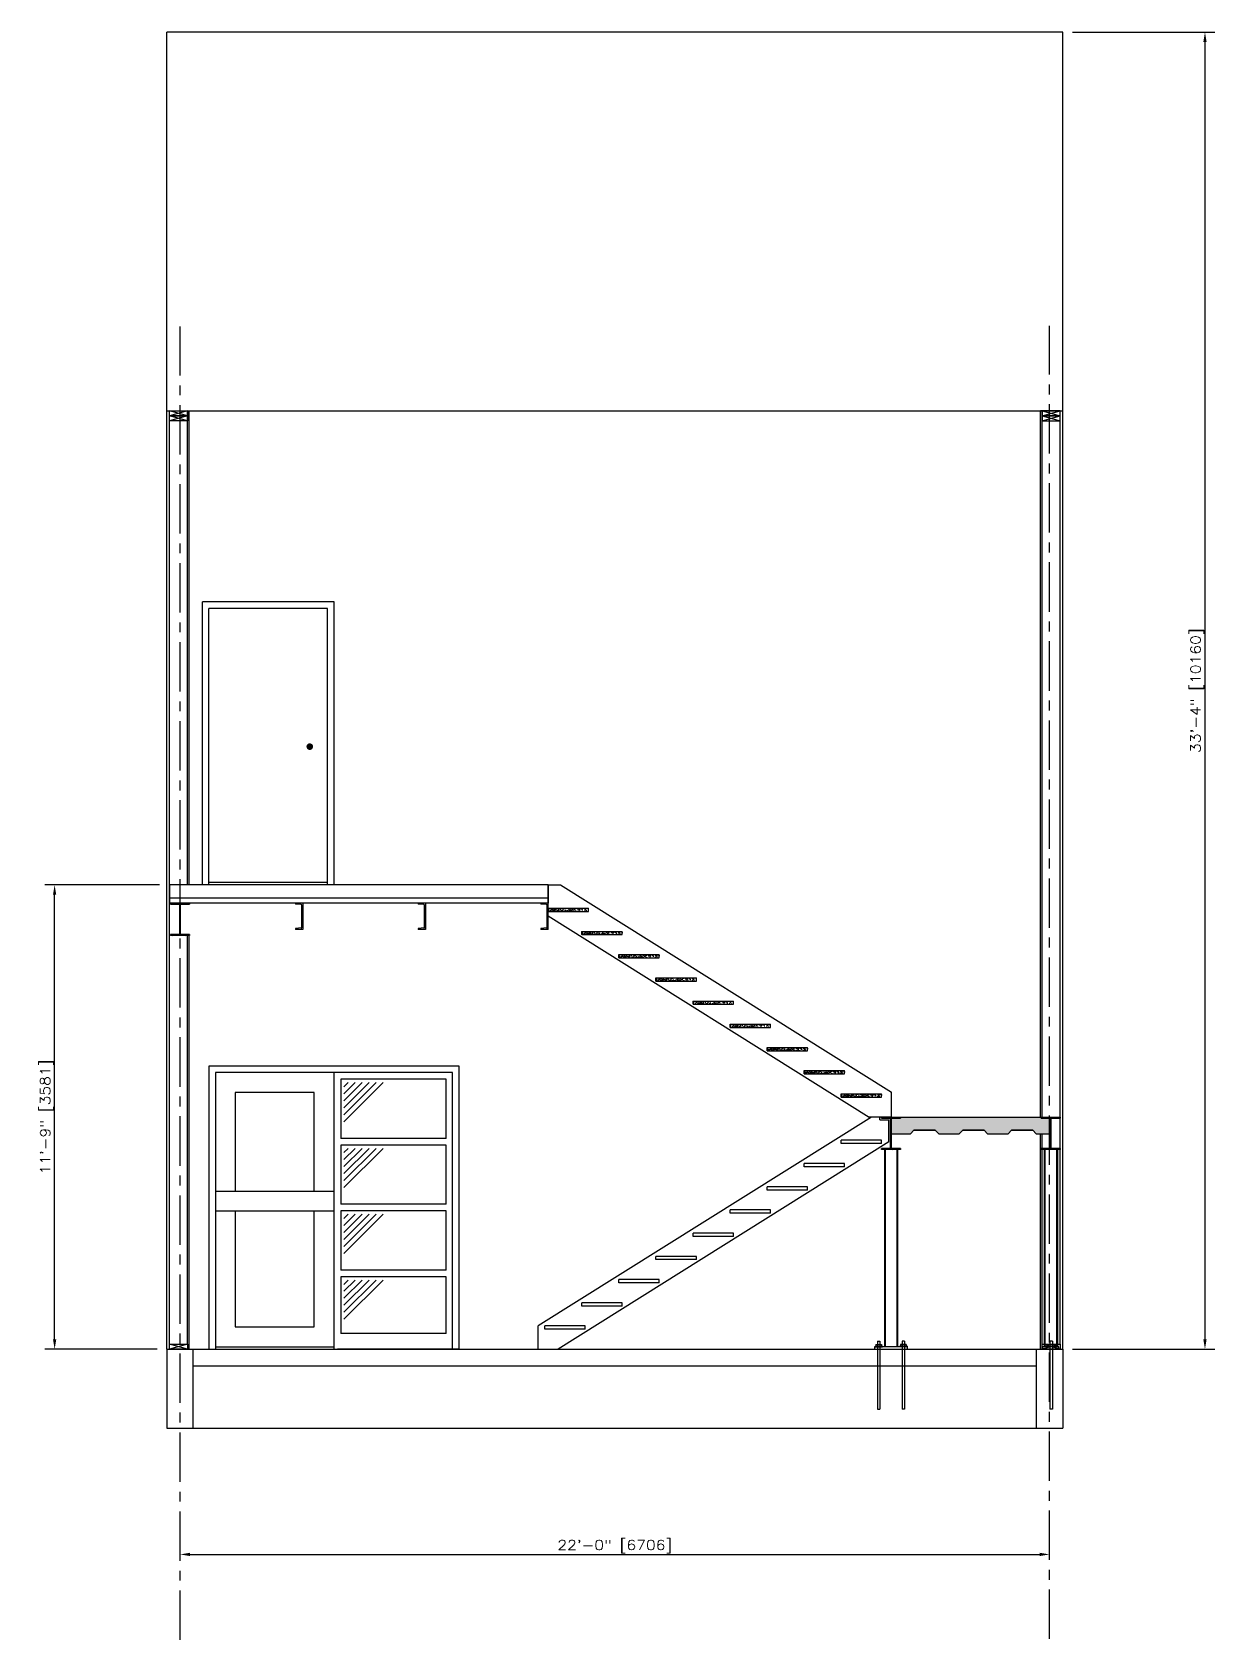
# Model space of a CAD drawing. Header units: inches. Extents: x -44 to 9761, y -1166 to 3580.
# Drawn here: x 8837.9 to 9197, y 2233 to 2721.3 of the extents above; entities that cross this region are included whole.
import ezdxf

# ---------------------------------------------------------------- set-up
doc = ezdxf.new("R2010")
doc.units = ezdxf.units.IN
doc.header["$MEASUREMENT"] = 0
doc.linetypes.add('CENTER', pattern=[2, 1.25, -0.25, 0.25, -0.25])
doc.layers.get('DEFPOINTS').update_dxf_attribs({"linetype": 'CONTINUOUS'})
for name, color, linetype in [('Arch_Detail_Door', 140, 'CONTINUOUS'), ('C-241-1', 241, 'CONTINUOUS'), ('LAYER11A', 11, 'CONTINUOUS'), ('LAYER131A', 131, 'CONTINUOUS'), ('LAYER251A', 251, 'CONTINUOUS'), ('LAYER7C', 7, 'CENTER'), ('Struc_Plan_WCol', 30, 'CONTINUOUS'), ('Struc_Section_BP', 135, 'CONTINUOUS'), ('Struc_Section_Conc', 71, 'CONTINUOUS'), ('Struc_Section_Dim', 5, 'CONTINUOUS'), ('Struc_Section_Steel', 11, 'CONTINUOUS')]:
    doc.layers.add(name, color=color, linetype=linetype)
doc.styles.add('ROMANS-115', font='romans.shx', dxfattribs={"width": 1.15})
doc.dimstyles.new('48-ROMANS-115', dxfattribs={"dimtxt": 3, "dimasz": 3, "dimexe": 3, "dimexo": 3, "dimgap": 0.0625, "dimtad": 1, "dimdec": 4, "dimzin": 1, "dimdsep": 46, "dimlunit": 4, "dimtxsty": 'ROMANS-115', "dimcen": 0.0625, "dimclrd": 256, "dimclre": 256, "dimclrt": 256, "dimadec": 0, "dimazin": 0, "dimtfac": 1, "dimtdec": 4, "dimtofl": 0, "dimtmove": 0, "dimatfit": 0, "dimfxl": 1, "dimfrac": 2, "dimtolj": 1, "dimtzin": 0, "dimarcsym": 0})

# ---------------------------------------------------------------- blocks, each defined once
blk = doc.blocks.new('*D56')
at = {"layer": 'DEFPOINTS', "color": 0, "transparency": 16777216}
for p in [(8882.82, 2258.2), (9146.82, 2258.93), (9146.82, 2258.2)]:
    blk.add_point(p, dxfattribs=at)
at = {"layer": 'Struc_Section_Dim', "lineweight": -2, "transparency": 16777216}
blk.add_line((8885.82, 2258.93), (9143.82, 2258.93), dxfattribs=at)
at = {"layer": 'Struc_Section_Dim', "transparency": 16777216}
for points in [[(8885.82, 2259.43), (8885.82, 2258.43), (8882.82, 2258.93)], [(9143.82, 2259.43), (9143.82, 2258.43), (9146.82, 2258.93)]]:
    blk.add_solid(points, dxfattribs=at)
at = {"layer": 'Struc_Section_Dim', "transparency": 16777216, "insert": (9014.82, 2261.27), "char_height": 3, "attachment_point": 5, "style": 'ROMANS-115'}
blk.add_mtext('\\A1;22\'-0" [6706]', dxfattribs=at)
blk = doc.blocks.new('*D57')
at = {"layer": 'DEFPOINTS', "color": 0, "transparency": 16777216}
for p in [(8844.71, 2462.25), (8879.57, 2462.25), (8878.82, 2321.25)]:
    blk.add_point(p, dxfattribs=at)
at = {"layer": 'Struc_Section_Dim', "lineweight": -2, "transparency": 16777216}
for p, q in [((8876.57, 2462.25), (8841.71, 2462.25)), ((8844.71, 2324.25), (8844.71, 2459.25)), ((8875.82, 2321.25), (8841.71, 2321.25))]:
    blk.add_line(p, q, dxfattribs=at)
at = {"layer": 'Struc_Section_Dim', "transparency": 16777216}
for points in [[(8844.21, 2459.25), (8845.21, 2459.25), (8844.71, 2462.25)], [(8844.21, 2324.25), (8845.21, 2324.25), (8844.71, 2321.25)]]:
    blk.add_solid(points, dxfattribs=at)
at = {"layer": 'Struc_Section_Dim', "transparency": 16777216, "insert": (8842.36, 2391.75), "char_height": 3, "attachment_point": 5, "rotation": 90, "style": 'ROMANS-115'}
blk.add_mtext('\\A1;11\'-9" [3581]', dxfattribs=at)
blk = doc.blocks.new('*D58')
at = {"layer": 'DEFPOINTS', "color": 0, "transparency": 16777216}
for p in [(9150.82, 2721.25), (9150.82, 2321.25), (9194.02, 2321.25)]:
    blk.add_point(p, dxfattribs=at)
at = {"layer": 'Struc_Section_Dim', "lineweight": -2, "transparency": 16777216}
for p, q in [((9153.82, 2721.25), (9197.02, 2721.25)), ((9194.02, 2718.25), (9194.02, 2324.25)), ((9153.82, 2321.25), (9197.02, 2321.25))]:
    blk.add_line(p, q, dxfattribs=at)
at = {"layer": 'Struc_Section_Dim', "transparency": 16777216}
for points in [[(9193.52, 2718.25), (9194.52, 2718.25), (9194.02, 2721.25)], [(9193.52, 2324.25), (9194.52, 2324.25), (9194.02, 2321.25)]]:
    blk.add_solid(points, dxfattribs=at)
at = {"layer": 'Struc_Section_Dim', "transparency": 16777216, "insert": (9191.67, 2521.25), "char_height": 3, "attachment_point": 5, "rotation": 90, "style": 'ROMANS-115'}
blk.add_mtext('\\A1;33\'-4" [10160]', dxfattribs=at)

msp = doc.modelspace()

# ---------------------------------------------------------------- hatches: boundary and pattern name
at = {"layer": 'LAYER131A', "ltscale": 2}
h = msp.add_hatch(dxfattribs=at)
h.set_pattern_fill('AR-CONC', color=256, scale=0.2, style=0)
h.set_pattern_definition([(50, (8619.6062, 2461.1554), (1.4345204, -0.1255043), [0.15, -1.65]), (355, (8619.6062, 2461.1554), (-0.2775027, 1.504384), [0.12, -1.32]), (100.4514, (8619.7257, 2461.145), (1.157019, 1.378879), [0.1274804, -1.402284]), (46.1842, (8619.6062, 2461.5554), (2.134482, -0.331038), [0.225, -2.475]), (96.6356, (8619.784, 2461.5279), (1.869325, 1.948236), [0.19122, -2.103426]), (351.1842, (8619.6062, 2461.5554), (1.869324, 1.948237), [0.18, -1.98]), (21, (8619.8062, 2461.4554), (1.193814, -0.8052378), [0.15, -1.65]), (326, (8619.8062, 2461.4554), (0.4866307, 1.4503), [0.12, -1.32]), (71.4514, (8619.9057, 2461.3883), (1.6804453, 0.645061), [0.1274804, -1.402284]), (37.5, (8619.6062, 2461.15544), (0.0243197, 0.6657877), [0, -1.304, 0, -1.34, 0, -1.325]), (7.5, (8619.6062, 2461.15544), (0.5261391, 0.7888234), [0, -0.764, 0, -1.274, 0, -0.505]), (327.5, (8619.1602, 2461.15544), (1.0676449, -0.04510974), [0, -0.5, 0, -1.56, 0, -2.07]), (317.5, (8618.9602, 2461.1554), (1.1663723, 0.20021), [0, -0.65, 0, -1.036, 0, -1.47])])
h.paths.add_polyline_path([(9006.82227, 2455.20109), (8994.57227, 2455.20109), (8994.57227, 2454.20109), (9006.82227, 2454.20109)])
h = msp.add_hatch(dxfattribs=at)
h.set_pattern_fill('AR-CONC', color=256, scale=0.2, style=0)
h.set_pattern_definition([(50, (8629.8562, 2454.1054), (1.4345204, -0.1255043), [0.15, -1.65]), (355, (8629.8562, 2454.1054), (-0.2775027, 1.504384), [0.12, -1.32]), (100.4514, (8629.9757, 2454.095), (1.157019, 1.378879), [0.1274804, -1.402284]), (46.1842, (8629.8562, 2454.5054), (2.134482, -0.331038), [0.225, -2.475]), (96.6356, (8630.034, 2454.4779), (1.869325, 1.948236), [0.19122, -2.103426]), (351.1842, (8629.8562, 2454.5054), (1.869324, 1.948237), [0.18, -1.98]), (21, (8630.0562, 2454.4054), (1.193814, -0.8052378), [0.15, -1.65]), (326, (8630.0562, 2454.4054), (0.4866307, 1.4503), [0.12, -1.32]), (71.4514, (8630.1557, 2454.3383), (1.6804453, 0.645061), [0.1274804, -1.402284]), (37.5, (8629.8562, 2454.10544), (0.0243197, 0.6657877), [0, -1.304, 0, -1.34, 0, -1.325]), (7.5, (8629.8562, 2454.10544), (0.5261391, 0.7888234), [0, -0.764, 0, -1.274, 0, -0.505]), (327.5, (8629.4102, 2454.10544), (1.0676449, -0.04510974), [0, -0.5, 0, -1.56, 0, -2.07]), (317.5, (8629.2102, 2454.1054), (1.1663723, 0.20021), [0, -0.65, 0, -1.036, 0, -1.47])])
h.paths.add_polyline_path([(9017.07227, 2448.15109), (9004.82227, 2448.15109), (9004.82227, 2447.15109), (9017.07227, 2447.15109)])
h = msp.add_hatch(dxfattribs=at)
h.set_pattern_fill('AR-CONC', color=256, scale=0.2, style=0)
h.set_pattern_definition([(50, (8641.1062, 2447.0554), (1.4345204, -0.1255043), [0.15, -1.65]), (355, (8641.1062, 2447.0554), (-0.2775027, 1.504384), [0.12, -1.32]), (100.4514, (8641.2257, 2447.045), (1.157019, 1.378879), [0.1274804, -1.402284]), (46.1842, (8641.1062, 2447.4554), (2.134482, -0.331038), [0.225, -2.475]), (96.6356, (8641.284, 2447.4279), (1.869325, 1.948236), [0.19122, -2.103426]), (351.1842, (8641.1062, 2447.4554), (1.869324, 1.948237), [0.18, -1.98]), (21, (8641.3062, 2447.3554), (1.193814, -0.8052378), [0.15, -1.65]), (326, (8641.3062, 2447.3554), (0.4866307, 1.4503), [0.12, -1.32]), (71.4514, (8641.4057, 2447.2883), (1.6804453, 0.645061), [0.1274804, -1.402284]), (37.5, (8641.1062, 2447.05544), (0.0243197, 0.6657877), [0, -1.304, 0, -1.34, 0, -1.325]), (7.5, (8641.1062, 2447.05544), (0.5261391, 0.7888234), [0, -0.764, 0, -1.274, 0, -0.505]), (327.5, (8640.6602, 2447.05544), (1.0676449, -0.04510974), [0, -0.5, 0, -1.56, 0, -2.07]), (317.5, (8640.4602, 2447.0554), (1.1663723, 0.20021), [0, -0.65, 0, -1.036, 0, -1.47])])
h.paths.add_polyline_path([(9028.32227, 2441.10109), (9016.07227, 2441.10109), (9016.07227, 2440.10109), (9028.32227, 2440.10109)])
h = msp.add_hatch(dxfattribs=at)
h.set_pattern_fill('AR-CONC', color=256, scale=0.2, style=0)
h.set_pattern_definition([(50, (8652.3562, 2440.0054), (1.4345204, -0.1255043), [0.15, -1.65]), (355, (8652.3562, 2440.0054), (-0.2775027, 1.504384), [0.12, -1.32]), (100.4514, (8652.4757, 2439.995), (1.157019, 1.378879), [0.1274804, -1.402284]), (46.1842, (8652.3562, 2440.4054), (2.134482, -0.331038), [0.225, -2.475]), (96.6356, (8652.534, 2440.3779), (1.869325, 1.948236), [0.19122, -2.103426]), (351.1842, (8652.3562, 2440.4054), (1.869324, 1.948237), [0.18, -1.98]), (21, (8652.5562, 2440.3054), (1.193814, -0.8052378), [0.15, -1.65]), (326, (8652.5562, 2440.3054), (0.4866307, 1.4503), [0.12, -1.32]), (71.4514, (8652.6557, 2440.2383), (1.6804453, 0.645061), [0.1274804, -1.402284]), (37.5, (8652.3562, 2440.00544), (0.0243197, 0.6657877), [0, -1.304, 0, -1.34, 0, -1.325]), (7.5, (8652.3562, 2440.00544), (0.5261391, 0.7888234), [0, -0.764, 0, -1.274, 0, -0.505]), (327.5, (8651.9102, 2440.00544), (1.0676449, -0.04510974), [0, -0.5, 0, -1.56, 0, -2.07]), (317.5, (8651.7102, 2440.0054), (1.1663723, 0.20021), [0, -0.65, 0, -1.036, 0, -1.47])])
h.paths.add_polyline_path([(9039.57227, 2434.05109), (9027.32227, 2434.05109), (9027.32227, 2433.05109), (9039.57227, 2433.05109)])
h = msp.add_hatch(dxfattribs=at)
h.set_pattern_fill('AR-CONC', color=256, scale=0.2, style=0)
h.set_pattern_definition([(50, (8663.6062, 2432.9554), (1.4345204, -0.1255043), [0.15, -1.65]), (355, (8663.6062, 2432.9554), (-0.2775027, 1.504384), [0.12, -1.32]), (100.4514, (8663.7257, 2432.945), (1.157019, 1.378879), [0.1274804, -1.402284]), (46.1842, (8663.6062, 2433.3554), (2.134482, -0.331038), [0.225, -2.475]), (96.6356, (8663.784, 2433.3279), (1.869325, 1.948236), [0.19122, -2.103426]), (351.1842, (8663.6062, 2433.3554), (1.869324, 1.948237), [0.18, -1.98]), (21, (8663.8062, 2433.2554), (1.193814, -0.8052378), [0.15, -1.65]), (326, (8663.8062, 2433.2554), (0.4866307, 1.4503), [0.12, -1.32]), (71.4514, (8663.9057, 2433.1883), (1.6804453, 0.645061), [0.1274804, -1.402284]), (37.5, (8663.6062, 2432.95544), (0.0243197, 0.6657877), [0, -1.304, 0, -1.34, 0, -1.325]), (7.5, (8663.6062, 2432.95544), (0.5261391, 0.7888234), [0, -0.764, 0, -1.274, 0, -0.505]), (327.5, (8663.1602, 2432.95544), (1.0676449, -0.04510974), [0, -0.5, 0, -1.56, 0, -2.07]), (317.5, (8662.9602, 2432.9554), (1.1663723, 0.20021), [0, -0.65, 0, -1.036, 0, -1.47])])
h.paths.add_polyline_path([(9050.82227, 2427.00109), (9038.57227, 2427.00109), (9038.57227, 2426.00109), (9050.82227, 2426.00109)])
h = msp.add_hatch(dxfattribs=at)
h.set_pattern_fill('AR-CONC', color=256, scale=0.2, style=0)
h.set_pattern_definition([(50, (8674.8562, 2425.9054), (1.4345204, -0.1255043), [0.15, -1.65]), (355, (8674.8562, 2425.9054), (-0.2775027, 1.504384), [0.12, -1.32]), (100.4514, (8674.9757, 2425.895), (1.157019, 1.378879), [0.1274804, -1.402284]), (46.1842, (8674.8562, 2426.3054), (2.134482, -0.331038), [0.225, -2.475]), (96.6356, (8675.034, 2426.2779), (1.869325, 1.948236), [0.19122, -2.103426]), (351.1842, (8674.8562, 2426.3054), (1.869324, 1.948237), [0.18, -1.98]), (21, (8675.0562, 2426.2054), (1.193814, -0.8052378), [0.15, -1.65]), (326, (8675.0562, 2426.2054), (0.4866307, 1.4503), [0.12, -1.32]), (71.4514, (8675.1557, 2426.1383), (1.6804453, 0.645061), [0.1274804, -1.402284]), (37.5, (8674.8562, 2425.90544), (0.0243197, 0.6657877), [0, -1.304, 0, -1.34, 0, -1.325]), (7.5, (8674.8562, 2425.90544), (0.5261391, 0.7888234), [0, -0.764, 0, -1.274, 0, -0.505]), (327.5, (8674.4102, 2425.90544), (1.0676449, -0.04510974), [0, -0.5, 0, -1.56, 0, -2.07]), (317.5, (8674.2102, 2425.9054), (1.1663723, 0.20021), [0, -0.65, 0, -1.036, 0, -1.47])])
h.paths.add_polyline_path([(9062.07227, 2419.95109), (9049.82227, 2419.95109), (9049.82227, 2418.95109), (9062.07227, 2418.95109)])
h = msp.add_hatch(dxfattribs=at)
h.set_pattern_fill('AR-CONC', color=256, scale=0.2, style=0)
h.set_pattern_definition([(50, (8686.1062, 2418.8554), (1.4345204, -0.1255043), [0.15, -1.65]), (355, (8686.1062, 2418.8554), (-0.2775027, 1.504384), [0.12, -1.32]), (100.4514, (8686.2257, 2418.845), (1.157019, 1.378879), [0.1274804, -1.402284]), (46.1842, (8686.1062, 2419.2554), (2.134482, -0.331038), [0.225, -2.475]), (96.6356, (8686.284, 2419.2279), (1.869325, 1.948236), [0.19122, -2.103426]), (351.1842, (8686.1062, 2419.2554), (1.869324, 1.948237), [0.18, -1.98]), (21, (8686.3062, 2419.1554), (1.193814, -0.8052378), [0.15, -1.65]), (326, (8686.3062, 2419.1554), (0.4866307, 1.4503), [0.12, -1.32]), (71.4514, (8686.4057, 2419.0883), (1.6804453, 0.645061), [0.1274804, -1.402284]), (37.5, (8686.1062, 2418.85544), (0.0243197, 0.6657877), [0, -1.304, 0, -1.34, 0, -1.325]), (7.5, (8686.1062, 2418.85544), (0.5261391, 0.7888234), [0, -0.764, 0, -1.274, 0, -0.505]), (327.5, (8685.6602, 2418.85544), (1.0676449, -0.04510974), [0, -0.5, 0, -1.56, 0, -2.07]), (317.5, (8685.4602, 2418.8554), (1.1663723, 0.20021), [0, -0.65, 0, -1.036, 0, -1.47])])
h.paths.add_polyline_path([(9073.32227, 2412.90109), (9061.07227, 2412.90109), (9061.07227, 2411.90109), (9073.32227, 2411.90109)])
h = msp.add_hatch(dxfattribs=at)
h.set_pattern_fill('AR-CONC', color=256, scale=0.2, style=0)
h.set_pattern_definition([(50, (8697.3562, 2411.8054), (1.4345204, -0.1255043), [0.15, -1.65]), (355, (8697.3562, 2411.8054), (-0.2775027, 1.504384), [0.12, -1.32]), (100.4514, (8697.4757, 2411.795), (1.157019, 1.378879), [0.1274804, -1.402284]), (46.1842, (8697.3562, 2412.2054), (2.134482, -0.331038), [0.225, -2.475]), (96.6356, (8697.534, 2412.1779), (1.869325, 1.948236), [0.19122, -2.103426]), (351.1842, (8697.3562, 2412.2054), (1.869324, 1.948237), [0.18, -1.98]), (21, (8697.5562, 2412.1054), (1.193814, -0.8052378), [0.15, -1.65]), (326, (8697.5562, 2412.1054), (0.4866307, 1.4503), [0.12, -1.32]), (71.4514, (8697.6557, 2412.0383), (1.6804453, 0.645061), [0.1274804, -1.402284]), (37.5, (8697.3562, 2411.80544), (0.0243197, 0.6657877), [0, -1.304, 0, -1.34, 0, -1.325]), (7.5, (8697.3562, 2411.80544), (0.5261391, 0.7888234), [0, -0.764, 0, -1.274, 0, -0.505]), (327.5, (8696.9102, 2411.80544), (1.0676449, -0.04510974), [0, -0.5, 0, -1.56, 0, -2.07]), (317.5, (8696.7102, 2411.8054), (1.1663723, 0.20021), [0, -0.65, 0, -1.036, 0, -1.47])])
h.paths.add_polyline_path([(9084.57227, 2405.85109), (9072.32227, 2405.85109), (9072.32227, 2404.85109), (9084.57227, 2404.85109)])
h = msp.add_hatch(dxfattribs=at)
h.set_pattern_fill('AR-CONC', color=256, scale=0.2, style=0)
h.set_pattern_definition([(50, (8708.6062, 2404.7554), (1.4345204, -0.1255043), [0.15, -1.65]), (355, (8708.6062, 2404.7554), (-0.2775027, 1.504384), [0.12, -1.32]), (100.4514, (8708.7257, 2404.745), (1.157019, 1.378879), [0.1274804, -1.402284]), (46.1842, (8708.6062, 2405.1554), (2.134482, -0.331038), [0.225, -2.475]), (96.6356, (8708.784, 2405.1279), (1.869325, 1.948236), [0.19122, -2.103426]), (351.1842, (8708.6062, 2405.1554), (1.869324, 1.948237), [0.18, -1.98]), (21, (8708.8062, 2405.0554), (1.193814, -0.8052378), [0.15, -1.65]), (326, (8708.8062, 2405.0554), (0.4866307, 1.4503), [0.12, -1.32]), (71.4514, (8708.9057, 2404.9883), (1.6804453, 0.645061), [0.1274804, -1.402284]), (37.5, (8708.6062, 2404.75544), (0.0243197, 0.6657877), [0, -1.304, 0, -1.34, 0, -1.325]), (7.5, (8708.6062, 2404.75544), (0.5261391, 0.7888234), [0, -0.764, 0, -1.274, 0, -0.505]), (327.5, (8708.1602, 2404.75544), (1.0676449, -0.04510974), [0, -0.5, 0, -1.56, 0, -2.07]), (317.5, (8707.9602, 2404.7554), (1.1663723, 0.20021), [0, -0.65, 0, -1.036, 0, -1.47])])
h.paths.add_polyline_path([(9095.82227, 2398.80109), (9083.57227, 2398.80109), (9083.57227, 2397.80109), (9095.82227, 2397.80109)])
at = {"layer": 'Struc_Section_Conc', "ltscale": 2}
h = msp.add_hatch(dxfattribs=at)
h.set_pattern_fill('AR-CONC', color=256, scale=0.2, style=0)
h.set_pattern_definition([(50, (7769.0926, 2503.1176), (1.4345204, -0.1255043), [0.15, -1.65]), (355, (7769.0926, 2503.1176), (-0.2775027, 1.5043843), [0.12, -1.32]), (100.4514, (7769.2121, 2503.1072), (1.1570188, 1.3788791), [0.1274804, -1.4022842]), (46.1842, (7769.0926, 2503.5176), (2.134482, -0.331038), [0.225, -2.475]), (96.6356, (7769.2705, 2503.49), (1.8693254, 1.9482357), [0.1912206, -2.103426]), (351.1842, (7769.0926, 2503.5176), (1.869324, 1.9482372), [0.18, -1.98]), (21, (7769.2926, 2503.4176), (1.1938141, -0.8052378), [0.15, -1.65]), (326, (7769.2926, 2503.4176), (0.4866307, 1.4503001), [0.12, -1.32]), (71.4514, (7769.3921, 2503.3505), (1.6804453, 0.645061), [0.1274804, -1.4022842]), (37.5, (7769.0926, 2503.1176), (0.02431971, 0.6657877), [0, -1.304, 0, -1.34, 0, -1.325]), (7.5, (7769.0926, 2503.1176), (0.52613907, 0.78882342), [0, -0.764, 0, -1.274, 0, -0.505]), (327.5, (7768.6466, 2503.1176), (1.06764487, -0.04510974), [0, -0.5, 0, -1.56, 0, -2.07]), (317.5, (7768.4466, 2503.1176), (1.16637234, 0.20020996), [0, -0.65, 0, -1.036, 0, -1.47])])
h.paths.add_polyline_path([(9146.82227, 2391.43859), (9144.32227, 2391.43859), (9144.32227, 2391.75109), (9101.57227, 2391.75109), (9101.57227, 2391.43859), (9099.07227, 2391.43859, 0.414213562), (9098.82227, 2391.18859), (9098.82227, 2386.70574), (9104.61937, 2386.70574), (9105.66471, 2387.75109), (9112.13913, 2387.75109), (9113.18448, 2386.70574), (9119.43187, 2386.70574), (9120.47721, 2387.75109), (9126.95163, 2387.75109), (9127.99698, 2386.70574), (9134.24437, 2386.70574), (9135.28971, 2387.75109), (9141.76413, 2387.75109), (9142.80948, 2386.70574), (9146.82227, 2386.70574)])
at = {"layer": 'Struc_Section_Steel', "ltscale": 2}
h = msp.add_hatch(dxfattribs=at)
h.set_pattern_fill('STEEL', color=256, scale=5, style=0)
h.set_pattern_definition([(45, (8777.94664, 2473.003), (-0.4419417, 0.4419417), []), (45, (8777.94664, 2473.3155), (-0.4419417, 0.4419417), [])])
h.paths.add_polyline_path([(8885.69727, 2456.43859), (8885.69727, 2456.75109), (8879.94727, 2456.75109), (8879.94727, 2456.43859), (8882.44727, 2456.43859, -0.414213562), (8882.69727, 2456.18859), (8882.69727, 2447.43859, -0.414213562), (8882.44727, 2447.18859), (8879.94727, 2447.18859), (8879.94727, 2446.87609), (8885.69727, 2446.87609), (8885.69727, 2447.18859), (8883.19727, 2447.18859, -0.414213562), (8882.94727, 2447.43859), (8882.94727, 2456.18859, -0.414213562), (8883.19727, 2456.43859)])
h = msp.add_hatch(dxfattribs=at)
h.set_pattern_fill('STEEL', color=256, scale=5, style=0)
h.set_pattern_definition([(45, (8993.82164, 2408.003), (-0.4419417, 0.4419417), []), (45, (8993.82164, 2408.3155), (-0.4419417, 0.4419417), [])])
h.paths.add_polyline_path([(9101.57227, 2391.43859), (9101.57227, 2391.75109), (9095.82227, 2391.75109), (9095.82227, 2391.43859), (9098.32227, 2391.43859, -0.414213562), (9098.57227, 2391.18859), (9098.57227, 2382.43859, -0.414213562), (9098.32227, 2382.18859), (9095.82227, 2382.18859), (9095.82227, 2381.87609), (9101.57227, 2381.87609), (9101.57227, 2382.18859), (9099.07227, 2382.18859, -0.414213562), (9098.82227, 2382.43859), (9098.82227, 2391.18859, -0.414213562), (9099.07227, 2391.43859)])
h = msp.add_hatch(dxfattribs=at)
h.set_pattern_fill('STEEL', color=256, scale=5, style=0)
h.set_pattern_definition([(45, (9042.32164, 2408.003), (-0.4419417, 0.4419417), []), (45, (9042.32164, 2408.3155), (-0.4419417, 0.4419417), [])])
h.paths.add_polyline_path([(9150.07227, 2391.43859), (9150.07227, 2391.75109), (9144.32227, 2391.75109), (9144.32227, 2391.43859), (9146.82227, 2391.43859, -0.414213562), (9147.07227, 2391.18859), (9147.07227, 2382.43859, -0.414213562), (9146.82227, 2382.18859), (9144.32227, 2382.18859), (9144.32227, 2381.87609), (9150.07227, 2381.87609), (9150.07227, 2382.18859), (9147.57227, 2382.18859, -0.414213562), (9147.32227, 2382.43859), (9147.32227, 2391.18859, -0.414213562), (9147.57227, 2391.43859)])

# ---------------------------------------------------------------- linework, layer by layer
at = {"layer": 'Arch_Detail_Door'}
for p, q in [((8929.57227, 2548.25109), (8889.57227, 2548.25109)), ((8889.57227, 2462.25109), (8889.57227, 2548.25109)), ((8891.57227, 2462.25109), (8891.57227, 2546.25109)), ((8927.57227, 2546.25109), (8891.57227, 2546.25109)), ((8927.57227, 2462.25109), (8927.57227, 2546.25109)), ((8929.57227, 2462.25109), (8929.57227, 2548.25109)), ((8927.57227, 2463.00109), (8891.57227, 2463.00109)), ((8891.57227, 2407.25109), (8891.57227, 2321.25109)), ((8967.57227, 2407.25109), (8891.57227, 2407.25109)), ((8967.57227, 2321.25109), (8967.57227, 2407.25109)), ((8893.57227, 2405.25109), (8893.57227, 2322.00109)), ((8929.57227, 2405.25109), (8893.57227, 2405.25109)), ((8965.57227, 2405.25109), (8929.57227, 2405.25109)), ((8929.57227, 2321.25109), (8929.57227, 2405.25109)), ((8929.57227, 2322.00109), (8929.57227, 2405.25109)), ((8963.57227, 2403.25109), (8931.57227, 2403.25109)), ((8931.57227, 2403.25109), (8931.57227, 2385.25109)), ((8963.57227, 2385.25109), (8963.57227, 2403.25109)), ((8965.57227, 2321.25109), (8965.57227, 2405.25109)), ((8923.57227, 2399.25109), (8899.57227, 2399.25109)), ((8899.57227, 2399.25109), (8899.57227, 2369.25109)), ((8923.57227, 2369.25109), (8923.57227, 2399.25109)), ((8963.57227, 2385.25109), (8931.57227, 2385.25109)), ((8931.57227, 2383.25109), (8931.57227, 2365.25109)), ((8963.57227, 2383.25109), (8931.57227, 2383.25109)), ((8963.57227, 2365.25109), (8963.57227, 2383.25109)), ((8893.57227, 2369.25109), (8929.57227, 2369.25109)), ((8893.57227, 2363.25109), (8929.57227, 2363.25109)), ((8899.57227, 2363.25109), (8899.57227, 2328.00109)), ((8923.57227, 2328.00109), (8923.57227, 2363.25109)), ((8963.57227, 2365.25109), (8931.57227, 2365.25109)), ((8931.57227, 2363.25109), (8931.57227, 2345.25109)), ((8963.57227, 2363.25109), (8931.57227, 2363.25109)), ((8963.57227, 2345.25109), (8963.57227, 2363.25109)), ((8963.57227, 2345.25109), (8931.57227, 2345.25109)), ((8931.57227, 2343.25109), (8931.57227, 2326.00109)), ((8963.57227, 2343.25109), (8931.57227, 2343.25109)), ((8963.57227, 2326.00109), (8963.57227, 2343.25109)), ((8899.57227, 2328.00109), (8923.57227, 2328.00109)), ((8963.57227, 2326.00109), (8931.57227, 2326.00109)), ((8891.57227, 2321.25109), (8965.57227, 2321.25109)), ((8893.57227, 2322.00109), (8929.57227, 2322.00109)), ((8893.57227, 2322.00109), (8893.57227, 2321.25109)), ((8929.57227, 2321.25109), (8929.57227, 2322.00109)), ((8967.57227, 2321.25109), (8930.57227, 2321.25109))]:
    msp.add_line(p, q, dxfattribs=at)
at = {"layer": 'Arch_Detail_Door', "const_width": 1}
msp.add_lwpolyline([(8921.68552, 2504.25109, 1), (8922.68552, 2504.25109, 1)], format="xyb", close=True, dxfattribs=at)
at = {"layer": 'C-241-1'}
for p, q in [((9093.82634, 2322.18665), (9096.0682, 2322.18665)), ((9093.82634, 2322.18665), (9093.82634, 2322.00109)), ((9093.82634, 2322.00109), (9096.0682, 2322.00109)), ((9094.07634, 2322.6815), (9095.8182, 2322.6815)), ((9094.07634, 2322.6815), (9094.07634, 2322.18665)), ((9094.57119, 2323.72274), (9094.57119, 2322.6815)), ((9094.57119, 2323.72274), (9095.32335, 2323.72274)), ((9095.32335, 2323.72274), (9095.32335, 2322.6815)), ((9095.8182, 2322.6815), (9095.8182, 2322.18665)), ((9096.0682, 2322.18665), (9096.0682, 2322.00109)), ((9103.5682, 2322.18665), (9101.32634, 2322.18665)), ((9101.32634, 2322.18665), (9101.32634, 2322.00109)), ((9103.5682, 2322.00109), (9101.32634, 2322.00109)), ((9103.3182, 2322.6815), (9101.57634, 2322.6815)), ((9101.57634, 2322.6815), (9101.57634, 2322.18665)), ((9102.07119, 2323.72274), (9102.07119, 2322.6815)), ((9102.82335, 2323.72274), (9102.07119, 2323.72274)), ((9102.82335, 2323.72274), (9102.82335, 2322.6815)), ((9103.3182, 2322.6815), (9103.3182, 2322.18665)), ((9103.5682, 2322.18665), (9103.5682, 2322.00109)), ((9148.4432, 2322.18665), (9146.20134, 2322.18665)), ((9146.20134, 2322.18665), (9146.20134, 2322.00109)), ((9148.4432, 2322.00109), (9146.20134, 2322.00109)), ((9148.1932, 2322.6815), (9146.45134, 2322.6815)), ((9146.45134, 2322.6815), (9146.45134, 2322.18665)), ((9146.94619, 2323.72274), (9146.94619, 2322.6815)), ((9147.69835, 2323.72274), (9146.94619, 2323.72274)), ((9147.69835, 2323.72274), (9147.69835, 2322.6815)), ((9148.1932, 2322.6815), (9148.1932, 2322.18665)), ((9148.4432, 2322.18665), (9148.4432, 2322.00109))]:
    msp.add_line(p, q, dxfattribs=at)
at = {"layer": 'C-241-1', "ltscale": 2}
for p, q in [((9094.57119, 2322.6815), (9094.57119, 2303.00109)), ((9095.32335, 2322.6815), (9095.32335, 2303.00109)), ((9102.07119, 2322.6815), (9102.07119, 2303.00109)), ((9102.82335, 2322.6815), (9102.82335, 2303.00109)), ((9146.94619, 2322.6815), (9146.94619, 2303.00109)), ((9147.69835, 2322.6815), (9147.69835, 2303.00109)), ((9094.57119, 2303.00109), (9095.32335, 2303.00109)), ((9102.82335, 2303.00109), (9102.07119, 2303.00109)), ((9147.69835, 2303.00109), (9146.94619, 2303.00109))]:
    msp.add_line(p, q, dxfattribs=at)
at = {"layer": 'LAYER11A'}
for p, q in [((8878.82227, 2321.25109), (9150.82227, 2321.25109)), ((8878.82227, 2321.25109), (8878.82227, 2297.25109)), ((8886.82227, 2297.25109), (8886.82227, 2321.25109)), ((9142.82227, 2297.25109), (9142.82227, 2321.25109)), ((9150.82227, 2321.25109), (9150.82227, 2316.25109)), ((9150.82227, 2321.25109), (9150.82227, 2297.25109)), ((8886.82227, 2316.25109), (9142.82227, 2316.25109)), ((8878.82227, 2297.25109), (8886.82227, 2297.25109)), ((8886.82227, 2297.25109), (9142.82227, 2297.25109)), ((9142.82227, 2297.25109), (9150.82227, 2297.25109))]:
    msp.add_line(p, q, dxfattribs=at)
at = {"layer": 'LAYER131A'}
for p, q in [((8878.82227, 2606.25109), (8878.82227, 2721.25109)), ((9150.82227, 2721.25109), (8878.82227, 2721.25109)), ((9150.82227, 2606.25109), (9150.82227, 2721.25109)), ((8878.82227, 2321.25109), (8878.82227, 2606.25109)), ((8878.82227, 2606.25109), (9150.82227, 2606.25109)), ((8879.57227, 2322.75109), (8879.57227, 2606.25109)), ((8885.07227, 2462.25109), (8885.07227, 2606.25109)), ((8885.57227, 2462.25109), (8885.57227, 2606.25109)), ((9144.07227, 2391.75109), (9144.07227, 2606.25109)), ((9144.57227, 2606.25109), (9144.07227, 2606.25109)), ((9144.57227, 2391.75109), (9144.57227, 2606.25109)), ((9150.07227, 2322.75109), (9150.07227, 2606.25109)), ((9150.07227, 2606.25109), (9150.82227, 2606.25109)), ((9150.82227, 2321.25109), (9150.82227, 2606.25109)), ((8994.57227, 2455.20109), (9006.82227, 2455.20109)), ((8994.57227, 2454.20109), (9006.82227, 2454.20109)), ((9006.82227, 2454.20109), (9006.82227, 2455.20109)), ((8885.07227, 2322.75109), (8885.07227, 2446.87609)), ((8885.57227, 2321.25109), (8885.57227, 2446.87609)), ((9004.82227, 2448.15109), (9017.07227, 2448.15109)), ((9004.82227, 2447.15109), (9004.82227, 2448.15109)), ((9004.82227, 2447.15109), (9017.07227, 2447.15109)), ((9017.07227, 2447.15109), (9017.07227, 2448.15109)), ((9016.07227, 2441.10109), (9028.32227, 2441.10109)), ((9016.07227, 2440.10109), (9016.07227, 2441.10109)), ((9016.07227, 2440.10109), (9028.32227, 2440.10109)), ((9028.32227, 2440.10109), (9028.32227, 2441.10109)), ((9027.32227, 2434.05109), (9039.57227, 2434.05109)), ((9027.32227, 2434.05109), (9038.57227, 2434.05109)), ((9027.32227, 2433.05109), (9027.32227, 2434.05109)), ((9027.32227, 2433.05109), (9039.57227, 2433.05109)), ((9039.57227, 2433.05109), (9039.57227, 2434.05109)), ((9038.57227, 2427.00109), (9050.82227, 2427.00109)), ((9038.57227, 2426.00109), (9038.57227, 2427.00109)), ((9050.82227, 2426.00109), (9050.82227, 2427.00109)), ((9038.57227, 2426.00109), (9050.82227, 2426.00109)), ((9049.82227, 2419.95109), (9062.07227, 2419.95109)), ((9049.82227, 2418.95109), (9049.82227, 2419.95109)), ((9049.82227, 2418.95109), (9062.07227, 2418.95109)), ((9062.07227, 2418.95109), (9062.07227, 2419.95109)), ((9061.07227, 2412.90109), (9073.32227, 2412.90109)), ((9061.07227, 2411.90109), (9061.07227, 2412.90109)), ((9073.32227, 2411.90109), (9073.32227, 2412.90109)), ((9061.07227, 2411.90109), (9073.32227, 2411.90109)), ((9072.32227, 2405.85109), (9084.57227, 2405.85109)), ((9072.32227, 2404.85109), (9072.32227, 2405.85109)), ((9072.32227, 2404.85109), (9084.57227, 2404.85109)), ((9084.57227, 2404.85109), (9084.57227, 2405.85109)), ((9083.57227, 2398.80109), (9095.82227, 2398.80109)), ((9083.57227, 2397.80109), (9083.57227, 2398.80109)), ((9083.57227, 2397.80109), (9095.82227, 2397.80109)), ((9095.82227, 2397.80109), (9095.82227, 2398.80109)), ((9144.07227, 2321.25109), (9144.07227, 2386.70574)), ((9144.57227, 2322.75109), (9144.57227, 2386.70574)), ((9096.69727, 2381.87609), (9096.69727, 2322.00109)), ((9100.69727, 2381.87609), (9100.69727, 2322.00109)), ((9145.19727, 2381.87609), (9145.19727, 2322.00109)), ((9149.19727, 2381.87609), (9149.19727, 2322.00109)), ((9073.32227, 2369.60109), (9073.32227, 2370.60109)), ((9062.07227, 2362.55109), (9062.07227, 2363.55109)), ((9038.57227, 2355.50109), (9038.57227, 2356.50109)), ((9050.82227, 2355.50109), (9050.82227, 2356.50109)), ((9027.32227, 2348.45109), (9027.32227, 2349.45109)), ((9039.57227, 2348.45109), (9039.57227, 2349.45109)), ((9016.07227, 2341.40109), (9016.07227, 2342.40109)), ((9028.32227, 2341.40109), (9028.32227, 2342.40109)), ((9004.82227, 2334.35109), (9004.82227, 2335.35109)), ((9017.07227, 2334.35109), (9017.07227, 2335.35109)), ((8993.57227, 2327.30109), (8993.57227, 2328.30109)), ((9005.82227, 2327.30109), (9005.82227, 2328.30109))]:
    msp.add_line(p, q, dxfattribs=at)
at = {"layer": 'LAYER131A', "ltscale": 10}
for p, q in [((9095.82227, 2384.70109), (9083.57227, 2384.70109)), ((9083.57227, 2383.70109), (9083.57227, 2384.70109)), ((9095.82227, 2383.70109), (9083.57227, 2383.70109)), ((9095.82227, 2383.70109), (9095.82227, 2384.70109)), ((9072.32227, 2376.65109), (9072.32227, 2377.65109)), ((9084.57227, 2377.65109), (9072.32227, 2377.65109)), ((9084.57227, 2376.65109), (9072.32227, 2376.65109)), ((9084.57227, 2376.65109), (9084.57227, 2377.65109)), ((9061.07227, 2369.60109), (9061.07227, 2370.60109)), ((9073.32227, 2370.60109), (9061.07227, 2370.60109)), ((9073.32227, 2369.60109), (9061.07227, 2369.60109)), ((9049.82227, 2362.55109), (9049.82227, 2363.55109)), ((9062.07227, 2363.55109), (9049.82227, 2363.55109)), ((9062.07227, 2362.55109), (9049.82227, 2362.55109)), ((9050.82227, 2356.50109), (9038.57227, 2356.50109)), ((9050.82227, 2355.50109), (9038.57227, 2355.50109)), ((9039.57227, 2349.45109), (9027.32227, 2349.45109)), ((9039.57227, 2348.45109), (9027.32227, 2348.45109)), ((9028.32227, 2342.40109), (9016.07227, 2342.40109)), ((9028.32227, 2341.40109), (9016.07227, 2341.40109)), ((9017.07227, 2335.35109), (9004.82227, 2335.35109)), ((9017.07227, 2334.35109), (9004.82227, 2334.35109)), ((9005.82227, 2328.30109), (8993.57227, 2328.30109)), ((9005.82227, 2327.30109), (8993.57227, 2327.30109))]:
    msp.add_line(p, q, dxfattribs=at)
at = {"layer": 'LAYER251A'}
for p, q in [((8932.57227, 2390.34381), (8944.47954, 2402.25109)), ((8932.57227, 2392.46513), (8942.35822, 2402.25109)), ((8932.57227, 2394.58645), (8940.2369, 2402.25109)), ((8932.57227, 2396.70777), (8938.11558, 2402.25109)), ((8932.57227, 2398.82909), (8935.99426, 2402.25109)), ((8932.57227, 2400.95041), (8933.87294, 2402.25109)), ((8932.57227, 2370.34381), (8944.47954, 2382.25109)), ((8932.57227, 2372.46513), (8942.35822, 2382.25109)), ((8932.57227, 2374.58645), (8940.2369, 2382.25109)), ((8932.57227, 2376.70777), (8938.11558, 2382.25109)), ((8932.57227, 2378.82909), (8935.99426, 2382.25109)), ((8932.57227, 2380.95041), (8933.87294, 2382.25109)), ((8932.57227, 2350.34381), (8944.47954, 2362.25109)), ((8932.57227, 2352.46513), (8942.35822, 2362.25109)), ((8932.57227, 2354.58645), (8940.2369, 2362.25109)), ((8932.57227, 2356.70777), (8938.11558, 2362.25109)), ((8932.57227, 2358.82909), (8935.99426, 2362.25109)), ((8932.57227, 2360.95041), (8933.87294, 2362.25109)), ((8932.57227, 2330.34381), (8944.47954, 2342.25109)), ((8932.57227, 2332.46513), (8942.35822, 2342.25109)), ((8932.57227, 2334.58645), (8940.2369, 2342.25109)), ((8932.57227, 2336.70777), (8938.11558, 2342.25109)), ((8932.57227, 2338.82909), (8935.99426, 2342.25109)), ((8932.57227, 2340.95041), (8933.87294, 2342.25109))]:
    msp.add_line(p, q, dxfattribs=at)
at = {"layer": 'LAYER7C', "ltscale": 12}
for p, q in [((8882.82227, 2232.98099), (8882.82227, 2631.80968)), ((9146.82227, 2233.24372), (9146.82227, 2632.07241))]:
    msp.add_line(p, q, dxfattribs=at)
at = {"layer": 'Struc_Plan_WCol'}
for p, q in [((8885.07227, 2604.75109), (8879.57227, 2606.25109)), ((8885.07227, 2606.25109), (8879.57227, 2604.75109)), ((8885.07227, 2603.25109), (8879.57227, 2604.75109)), ((8885.07227, 2604.75109), (8879.57227, 2603.25109)), ((9144.57227, 2604.75109), (9150.07227, 2606.25109)), ((9144.57227, 2606.25109), (9150.07227, 2604.75109)), ((9144.57227, 2603.25109), (9150.07227, 2604.75109)), ((9144.57227, 2604.75109), (9150.07227, 2603.25109)), ((8885.07227, 2321.25109), (8879.57227, 2322.75109)), ((8885.07227, 2322.75109), (8879.57227, 2321.25109)), ((9150.07227, 2321.25109), (9144.57227, 2322.75109)), ((9150.07227, 2322.75109), (9144.57227, 2321.25109))]:
    msp.add_line(p, q, dxfattribs=at)
for points in [[(8885.07227, 2604.75109), (8879.57227, 2604.75109), (8879.57227, 2606.25109), (8885.07227, 2606.25109)], [(8885.07227, 2603.25109), (8879.57227, 2603.25109), (8879.57227, 2604.75109), (8885.07227, 2604.75109)], [(9144.57227, 2604.75109), (9150.07227, 2604.75109), (9150.07227, 2606.25109), (9144.57227, 2606.25109)], [(9144.57227, 2603.25109), (9150.07227, 2603.25109), (9150.07227, 2604.75109), (9144.57227, 2604.75109)], [(8885.07227, 2321.25109), (8879.57227, 2321.25109), (8879.57227, 2322.75109), (8885.07227, 2322.75109)], [(9150.07227, 2321.25109), (9144.57227, 2321.25109), (9144.57227, 2322.75109), (9150.07227, 2322.75109)]]:
    msp.add_lwpolyline(points, close=True, dxfattribs=at)
at = {"layer": 'Struc_Section_BP', "ltscale": 2}
for points in [[(9093.69727, 2321.25109), (9103.69727, 2321.25109), (9103.69727, 2322.00109), (9093.69727, 2322.00109)], [(9144.69727, 2321.25109), (9149.69727, 2321.25109), (9149.69727, 2322.00109), (9144.69727, 2322.00109)]]:
    msp.add_lwpolyline(points, close=True, dxfattribs=at)
at = {"layer": 'Struc_Section_Conc', "ltscale": 2}
for p, q in [((8994.57227, 2462.25109), (8879.57227, 2462.25109)), ((8879.57227, 2462.25109), (8879.57227, 2456.75109)), ((8994.57227, 2462.25109), (8994.57227, 2456.75109)), ((8994.57227, 2456.75109), (8879.57227, 2456.75109)), ((9101.57227, 2391.75109), (9144.32227, 2391.75109)), ((9104.61937, 2386.70574), (9105.66471, 2387.75109)), ((9105.66471, 2387.75109), (9112.13913, 2387.75109)), ((9112.13913, 2387.75109), (9105.66471, 2387.75109)), ((9105.66471, 2387.75109), (9112.13913, 2387.75109)), ((9113.18448, 2386.70574), (9112.13913, 2387.75109)), ((9119.43187, 2386.70574), (9120.47721, 2387.75109)), ((9120.47721, 2387.75109), (9126.95163, 2387.75109)), ((9126.95163, 2387.75109), (9120.47721, 2387.75109)), ((9120.47721, 2387.75109), (9126.95163, 2387.75109)), ((9127.99698, 2386.70574), (9126.95163, 2387.75109)), ((9134.24437, 2386.70574), (9135.28971, 2387.75109)), ((9141.76413, 2387.75109), (9135.28971, 2387.75109)), ((9135.28971, 2387.75109), (9141.76413, 2387.75109)), ((9135.28971, 2387.75109), (9141.76413, 2387.75109)), ((9142.80948, 2386.70574), (9141.76413, 2387.75109)), ((9098.82227, 2386.70574), (9104.58942, 2386.70574)), ((9113.18448, 2386.70574), (9119.40192, 2386.70574)), ((9127.99698, 2386.70574), (9134.21442, 2386.70574)), ((9142.80948, 2386.70574), (9147.07227, 2386.70574))]:
    msp.add_line(p, q, dxfattribs=at)
at = {"layer": 'Struc_Section_Conc', "ltscale": 20}
msp.add_line((8994.57227, 2458.25109), (8879.57227, 2458.25109), dxfattribs=at)
at = {"layer": 'Struc_Section_Steel', "ltscale": 2}
for p, q in [((8994.57227, 2462.25109), (8998.33865, 2462.25109)), ((8994.57227, 2448.75109), (8994.57227, 2462.25109)), ((8998.33865, 2462.25109), (9098.82227, 2399.28135)), ((8920.07227, 2456.75109), (8917.82227, 2456.75109)), ((8917.82227, 2456.75109), (8917.82227, 2456.57812)), ((8919.59406, 2456.30856), (8917.93637, 2456.45359)), ((8919.82227, 2449.44266), (8919.82227, 2456.05951)), ((8920.07227, 2456.75109), (8920.07227, 2448.75109)), ((8957.32227, 2456.75109), (8955.07227, 2456.75109)), ((8955.07227, 2456.75109), (8955.07227, 2456.57812)), ((8956.84406, 2456.30856), (8955.18637, 2456.45359)), ((8957.07227, 2449.44266), (8957.07227, 2456.05951)), ((8957.32227, 2456.75109), (8957.32227, 2448.75109)), ((8994.57227, 2456.75109), (8992.32227, 2456.75109)), ((8992.32227, 2456.75109), (8992.32227, 2456.57812)), ((8994.09406, 2456.30856), (8992.43637, 2456.45359)), ((8994.32227, 2449.44266), (8994.32227, 2456.05951)), ((8994.57227, 2452.84082), (9092.05589, 2391.75109)), ((8917.82227, 2448.92406), (8917.82227, 2448.75109)), ((8920.07227, 2448.75109), (8917.82227, 2448.75109)), ((8919.59406, 2449.19361), (8917.93637, 2449.04858)), ((8955.07227, 2448.92406), (8955.07227, 2448.75109)), ((8957.32227, 2448.75109), (8955.07227, 2448.75109)), ((8956.84406, 2449.19361), (8955.18637, 2449.04858)), ((8992.32227, 2448.92406), (8992.32227, 2448.75109)), ((8994.57227, 2448.75109), (8992.32227, 2448.75109)), ((8994.09406, 2449.19361), (8992.43637, 2449.04858)), ((9098.82227, 2391.75109), (9098.82227, 2399.28135)), ((9092.76209, 2391.75109), (8991.57227, 2328.3388)), ((9098.82227, 2391.75109), (9092.05589, 2391.75109)), ((9095.32227, 2390.93859), (9095.32227, 2391.75109)), ((9095.82227, 2391.75109), (9098.38227, 2391.75109)), ((9095.82227, 2391.43859), (9095.82227, 2391.75109)), ((9098.07227, 2384.19337), (8997.63245, 2321.25109)), ((8991.57227, 2321.25109), (8991.57227, 2328.3388))]:
    msp.add_line(p, q, dxfattribs=at)
at = {"layer": 'Struc_Section_Steel'}
for p, q in [((8879.94727, 2456.75109), (8885.69727, 2456.75109)), ((8879.94727, 2456.43859), (8879.94727, 2456.75109)), ((8879.94727, 2456.43859), (8882.44727, 2456.43859)), ((8882.69727, 2447.43859), (8882.69727, 2456.18859)), ((8882.94727, 2447.43859), (8882.94727, 2456.18859)), ((8883.19727, 2456.43859), (8885.69727, 2456.43859)), ((8885.69727, 2456.75109), (8885.69727, 2456.43859)), ((8879.94727, 2446.87609), (8879.94727, 2447.18859)), ((8882.44727, 2447.18859), (8879.94727, 2447.18859)), ((8885.69727, 2446.87609), (8879.94727, 2446.87609)), ((8885.69727, 2447.18859), (8883.19727, 2447.18859)), ((8885.69727, 2447.18859), (8885.69727, 2446.87609)), ((9095.32227, 2390.93859), (9098.07227, 2390.93859)), ((9095.82227, 2391.75109), (9101.57227, 2391.75109)), ((9095.82227, 2391.43859), (9095.82227, 2391.75109)), ((9095.82227, 2391.43859), (9098.32227, 2391.43859)), ((9098.07227, 2384.19337), (9098.07227, 2390.93859)), ((9098.57227, 2382.43859), (9098.57227, 2391.18859)), ((9098.82227, 2382.43859), (9098.82227, 2391.18859)), ((9099.07227, 2391.43859), (9101.57227, 2391.43859)), ((9101.57227, 2391.75109), (9101.57227, 2391.43859)), ((9144.32227, 2391.75109), (9150.07227, 2391.75109)), ((9144.32227, 2391.43859), (9144.32227, 2391.75109)), ((9144.32227, 2391.43859), (9146.82227, 2391.43859)), ((9147.07227, 2382.43859), (9147.07227, 2391.18859)), ((9147.32227, 2382.43859), (9147.32227, 2391.18859)), ((9147.57227, 2391.43859), (9150.07227, 2391.43859)), ((9150.07227, 2391.75109), (9150.07227, 2391.43859)), ((9095.82227, 2381.87609), (9095.82227, 2382.18859)), ((9098.32227, 2382.18859), (9095.82227, 2382.18859)), ((9101.57227, 2381.87609), (9095.82227, 2381.87609)), ((9101.57227, 2382.18859), (9099.07227, 2382.18859)), ((9101.57227, 2382.18859), (9101.57227, 2381.87609)), ((9144.32227, 2381.87609), (9144.32227, 2382.18859)), ((9146.82227, 2382.18859), (9144.32227, 2382.18859)), ((9150.07227, 2381.87609), (9144.32227, 2381.87609)), ((9150.07227, 2382.18859), (9147.57227, 2382.18859)), ((9150.07227, 2382.18859), (9150.07227, 2381.87609))]:
    msp.add_line(p, q, dxfattribs=at)
at = {"layer": 'Struc_Section_Steel', "ltscale": 4}
for p, q in [((9096.94727, 2381.87609), (9096.94727, 2322.00109)), ((9100.44727, 2381.87609), (9100.44727, 2322.00109)), ((9145.44727, 2381.87609), (9145.44727, 2322.00109)), ((9148.94727, 2381.87609), (9148.94727, 2322.00109))]:
    msp.add_line(p, q, dxfattribs=at)
at = {"layer": 'Struc_Section_Steel'}
for centre, start, end in [((8882.44727, 2456.18859), 0, 90), ((8883.19727, 2456.18859), 90, 180), ((8882.44727, 2447.43859), 270, 0), ((8883.19727, 2447.43859), 180, 270), ((9098.32227, 2391.18859), 0, 90), ((9099.07227, 2391.18859), 90, 180), ((9146.82227, 2391.18859), 0, 90), ((9147.57227, 2391.18859), 90, 180), ((9098.32227, 2382.43859), 270, 0), ((9099.07227, 2382.43859), 180, 270), ((9146.82227, 2382.43859), 270, 0), ((9147.57227, 2382.43859), 180, 270)]:
    msp.add_arc(centre, 0.25, start, end, dxfattribs=at)
at = {"layer": 'Struc_Section_Steel', "ltscale": 2}
for centre, radius, start, end in [((8917.94727, 2456.57812), 0.125, 180, 265), ((8919.57227, 2456.05951), 0.25, 0, 85), ((8955.19727, 2456.57812), 0.125, 180, 265), ((8956.82227, 2456.05951), 0.25, 0, 85), ((8992.44727, 2456.57812), 0.125, 180, 265), ((8994.07227, 2456.05951), 0.25, 0, 85), ((8917.94727, 2448.92406), 0.125, 95, 180), ((8919.57227, 2449.44266), 0.25, 275, 0), ((8955.19727, 2448.92406), 0.125, 95, 180), ((8956.82227, 2449.44266), 0.25, 275, 0), ((8992.44727, 2448.92406), 0.125, 95, 180), ((8994.07227, 2449.44266), 0.25, 275, 0)]:
    msp.add_arc(centre, radius, start, end, dxfattribs=at)

# ---------------------------------------------------------------- dimensions: what is measured, and where the dimension line sits
at = {"layer": 'Struc_Section_Dim', "ltscale": 2}
for base, p1, p2, picture, middle in [((9194.02134, 2321.25109), (9150.82227, 2721.25109), (9150.82227, 2321.25109), '*D58', (9191.67313, 2521.25109)), ((8844.71179, 2462.25109), (8878.82227, 2321.25109), (8879.57227, 2462.25109), '*D57', (8842.36357, 2391.75109))]:
    dim = msp.add_linear_dim(base=base, p1=p1, p2=p2, angle=90, dimstyle='48-ROMANS-115', dxfattribs=at)
    dim.commit()
    dim.dimension.update_dxf_attribs({"geometry": picture, "text_midpoint": middle})
dim = msp.add_linear_dim(base=(9146.82227, 2258.92608), p1=(8882.82227, 2258.20473), p2=(9146.82227, 2258.20473), dimstyle='48-ROMANS-115', override={"dimse1": 1, "dimse2": 1}, dxfattribs=at)
dim.commit()
dim.dimension.update_dxf_attribs({"geometry": '*D56', "text_midpoint": (9014.82227, 2261.27429)})

doc.saveas('drawing.dxf')
